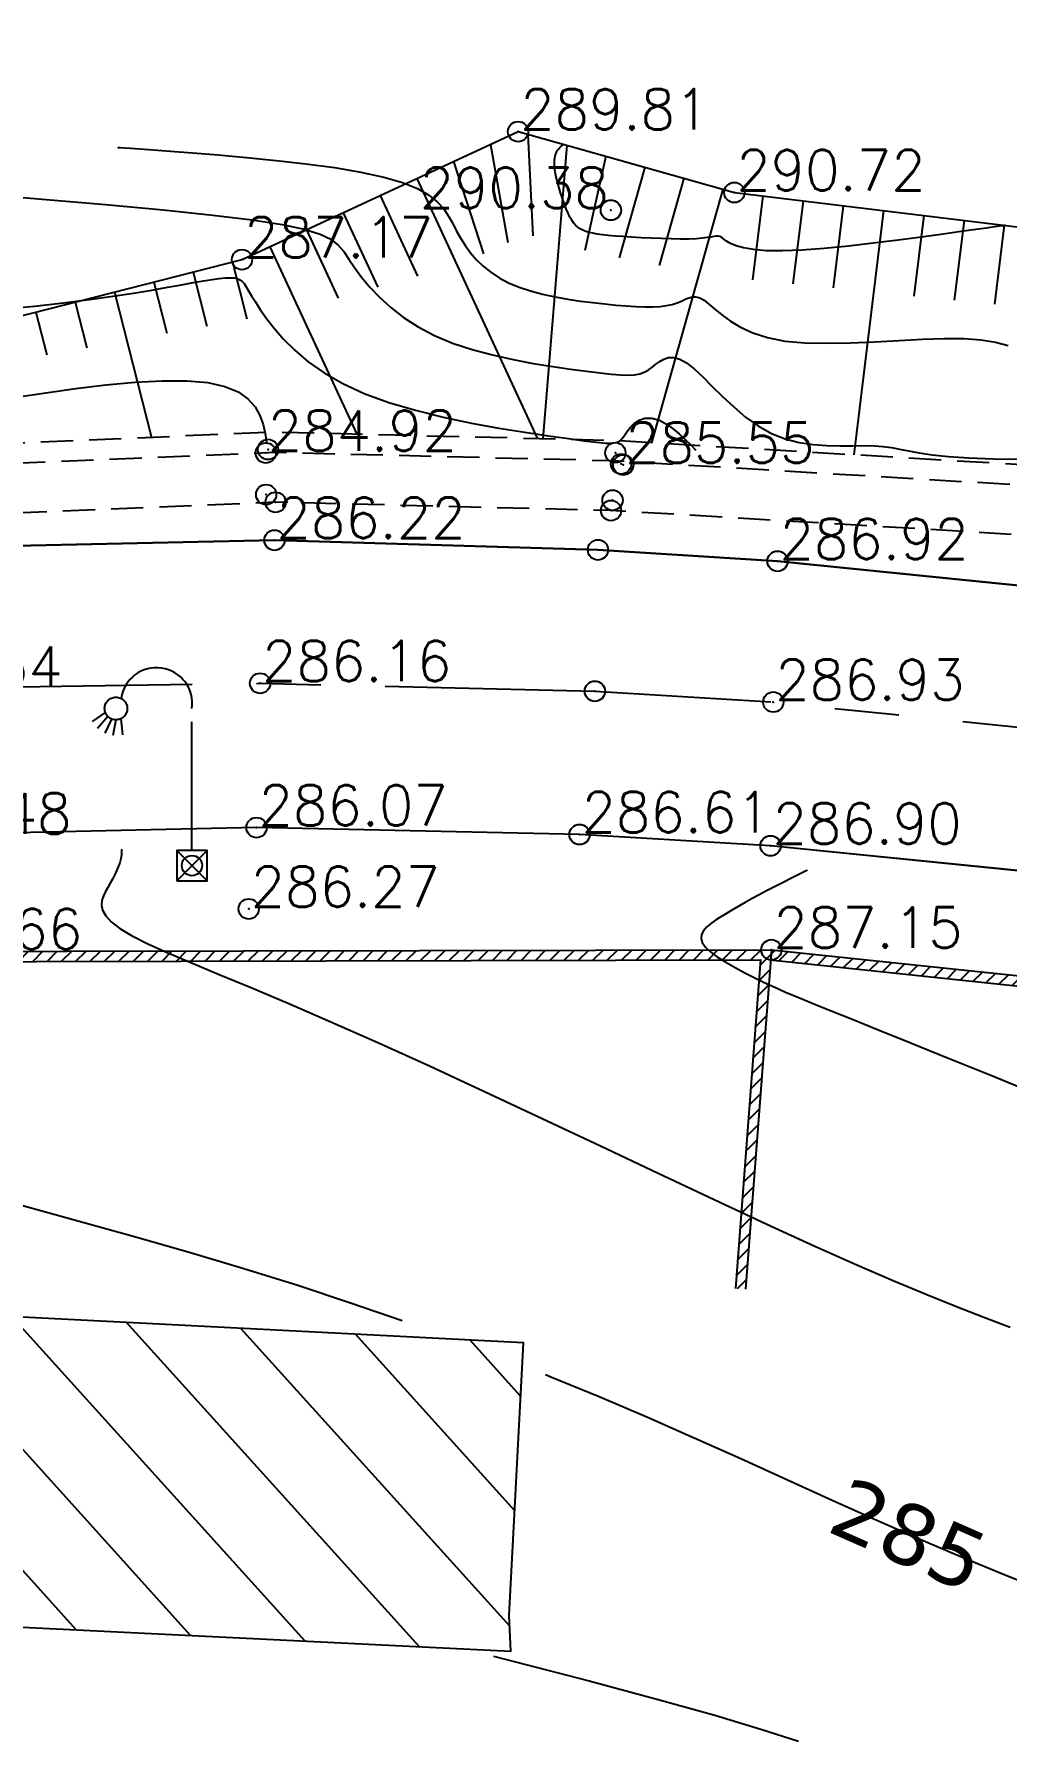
# Model space of a CAD drawing. Header units: millimetres. Extents: x 524954 to 526204, y 9523489 to 9524010.
# Drawn here: x 525711.46 to 525735.44, y 9523790.94 to 9523832.86 of the extents above; entities that cross this region are included whole.
import ezdxf
from ezdxf.enums import TextEntityAlignment as Align

# ---------------------------------------------------------------- set-up
doc = ezdxf.new("R2010")
doc.units = ezdxf.units.MM
doc.header["$PDMODE"] = 32
doc.header["$PDSIZE"] = 0.5
doc.linetypes.add('AXES2', pattern=[28.575, 19.05, -3.175, 3.175, -3.175])
doc.linetypes.add('CACHE2', pattern=[4.7625, 3.175, -1.5875])
for name, color, linetype in [('Axe_Route_Existante', 1, 'AXES2'), ('Bas_Talus', 40, 'CACHE2'), ('Bati', 6, 'Continuous'), ('Bati_H', 1, 'Continuous'), ('Bord_Route_Existante', 6, 'Continuous'), ('Caniveau', 5, 'CACHE2'), ('Cloture', 7, 'Continuous'), ('CN_01_00', 3, 'Continuous'), ('CN_02_00', 4, 'Continuous'), ('CN_05_00', 6, 'Continuous'), ('CN_10_00', 1, 'Continuous'), ('Cotation Courbes de niveau', 7, 'Continuous'), ('Haut_Talus', 30, 'Continuous'), ('Murs', 1, 'Continuous'), ('Réseau_Electrique', 1, 'CACHE2'), ('Talus', 2, 'Continuous'), ('TopoAlt', 3, 'Continuous'), ('TOPOJIS', 7, 'Continuous')]:
    doc.layers.add(name, color=color, linetype=linetype)
doc.layers.add('Bord_Route_Existante_POLY3D', color=6, linetype='Continuous', plot=False)
doc.styles.add('Simplex 1.0', font='Simplex.shx', dxfattribs={"width": 0.99, "height": 1})
doc.styles.add('Verdana 1.0', font='verdana.ttf', dxfattribs={"width": 0.99, "height": 1})
pattern_1 = [(45, (0, 0), (-0.1767766952966, 0.1767766952966), [])]

# ---------------------------------------------------------------- blocks, each defined once
blk = doc.blocks.new('TCPOINT M')
at = {"color": 0}
blk.add_point((0, 0), dxfattribs=at)
at = {"layer": 'TopoAlt', "style": 'Simplex 1.0', "width": 0.99}
blk.add_attdef('ALT', (0.15, 0.15), '', height=1, dxfattribs=at)
blk = doc.blocks.new('l006')
at = {"color": 0, "linetype": 'Continuous'}
for p, q in [((-0.374983, 0.374983), (0.374983, -0.374983)), ((0.374983, 0.374983), (-0.374983, -0.374983))]:
    blk.add_line(p, q, dxfattribs=at)
at = {"color": 0}
for points in [[(-2.13811, 3.780655), (-2.462092, 3.556373)], [(0, 0.374983), (0, 3.874983)], [(-2.076053, 3.680811), (-2.327604, 3.38372)], [(-1.982361, 3.616916), (-2.1506, 3.266515)], [(-1.881771, 3.595557), (-1.952051, 3.211468)], [(-1.751571, 3.624204), (-1.711147, 3.227417)]]:
    blk.add_lwpolyline(points, dxfattribs=at)
at = {"color": 0, "linetype": 'Continuous'}
blk.add_lwpolyline([(-0.374983, -0.374983), (0.374983, -0.374983), (0.374983, 0.374983), (-0.374983, 0.374983)], close=True, dxfattribs=at)
at = {"color": 0}
blk.add_circle((-1.875, 3.874983), 0.279508, dxfattribs=at)
blk.add_arc((-0.875, 3.999983), 0.883883, 351.869898, 171.869898, dxfattribs=at)

msp = doc.modelspace()

# ---------------------------------------------------------------- hatches: boundary and pattern name
at = {"layer": 'Bati_H'}
h = msp.add_hatch(dxfattribs=at)
h.set_pattern_fill('_U', color=256, scale=2, angle=-47.9401, style=0, pattern_type=0)
h.set_pattern_definition([(312.059916818, (0, 0), (1.48488935755, 1.33981476176), [])])
h.paths.add_polyline_path([(525709.722, 9523801.276), (525709.33, 9523793.647), (525723.228, 9523792.96), (525723.187, 9523793.84), (525723.533, 9523800.567)])
at = {"layer": 'Murs'}
h = msp.add_hatch(dxfattribs=at)
h.set_pattern_fill('_U', color=256, scale=0.25, angle=45, style=0, pattern_type=0)
h.set_pattern_definition(pattern_1)
h.paths.add_polyline_path([(525707.935, 9523810.222), (525729.65, 9523810.265), (525729.014, 9523801.893), (525728.765, 9523801.912), (525729.38, 9523810.015), (525707.935, 9523809.972)])
h = msp.add_hatch(dxfattribs=at)
h.set_pattern_fill('_U', color=256, scale=0.25, angle=45, style=0, pattern_type=0)
h.set_pattern_definition(pattern_1)
h.paths.add_polyline_path([(525729.65, 9523810.265), (525740.462, 9523809.125), (525740.003, 9523801.803), (525739.753, 9523801.819), (525740.198, 9523808.902), (525729.624, 9523810.017)])

# ---------------------------------------------------------------- linework, layer by layer
at = {"layer": 'Axe_Route_Existante', "ltscale": 0.5, "flags": 128}
msp.add_lwpolyline([(525586.699, 9523773.004), (525594.438, 9523777.106), (525618.223, 9523789.407), (525625.013, 9523793.73), (525631.595, 9523797.596), (525637.632, 9523800.898), (525652.791, 9523807.42), (525669.106, 9523811.823), (525685.979, 9523814.884), (525693.088, 9523815.654), (525707.454, 9523816.694), (525717.039, 9523816.84), (525725.297, 9523816.644), (525729.698, 9523816.378), (525741.406, 9523815.177), (525741.84, 9523815.117), (525749.699, 9523813.877), (525775.145, 9523809.302), (525803.422, 9523804.201), (525817.048, 9523801.682), (525827.851, 9523799.771), (525839.056, 9523798.429), (525854.65, 9523797.376), (525870.172, 9523796.814), (525884.208, 9523797.02), (525899.003, 9523797.789), (525917.125, 9523799.773), (525932.341, 9523803.156), (525937.747, 9523804.809), (525941.803, 9523806.256), (525947.141, 9523808.768), (525964.848, 9523819.198), (525980.541, 9523832.453), (525991.817, 9523846.401), (526001.896, 9523863.645), (526032.968, 9523917.472), (526051.53, 9523951.634), (526076.259, 9523995.188)], dxfattribs=at)
at = {"layer": 'Bas_Talus', "ltscale": 0.25, "elevation": 307.27, "flags": 128}
msp.add_lwpolyline([(525881.294, 9523804.978), (525871.505, 9523804.728), (525863.683, 9523804.653), (525858.572, 9523804.855), (525852.297, 9523805.12), (525845.832, 9523805.515), (525839.522, 9523805.958), (525832.993, 9523806.76), (525825.298, 9523808.024), (525818.556, 9523809.232), (525811.241, 9523810.519), (525805.915, 9523811.481), (525799.568, 9523812.495), (525787.244, 9523814.667), (525774.113, 9523816.964), (525761.901, 9523819.093), (525751.839, 9523820.843), (525742.068, 9523821.856), (525725.768, 9523822.828), (525717.408, 9523823.033), (525706.723, 9523822.589), (525692.876, 9523821.983), (525687.102, 9523821.151)], dxfattribs=at)
at = {"layer": 'Bati', "flags": 128}
msp.add_lwpolyline([(525709.722, 9523801.276), (525709.33, 9523793.647), (525723.228, 9523792.96), (525723.187, 9523793.84), (525723.533, 9523800.567)], close=True, dxfattribs=at)
at = {"layer": 'Bord_Route_Existante', "flags": 128}
for points in [[(525706.863, 9523820.143), (525717.393, 9523820.37), (525725.373, 9523820.132), (525729.803, 9523819.851), (525742.19, 9523818.603), (525750.344, 9523817.328), (525762.965, 9523815.055), (525776.432, 9523812.608), (525788.363, 9523810.585), (525804.242, 9523807.643), (525817.737, 9523805.134), (525828.397, 9523803.329), (525839.844, 9523801.895), (525847.958, 9523801.382), (525855.218, 9523800.869), (525857.521, 9523800.668), (525861.018, 9523800.588), (525866.911, 9523800.377), (525874.175, 9523800.261), (525875.063, 9523800.284), (525883.995, 9523800.513)], [(525884.152, 9523793.467), (525869.882, 9523793.206), (525856.608, 9523793.696), (525854.234, 9523793.913), (525841.914, 9523794.627), (525838.504, 9523795.053), (525827.467, 9523796.366), (525816.218, 9523798.392), (525803.195, 9523800.73), (525774.527, 9523805.903), (525748.816, 9523810.429), (525741.663, 9523811.609), (525729.63, 9523812.83), (525724.918, 9523813.109), (525716.953, 9523813.279), (525707.671, 9523813.078)]]:
    msp.add_lwpolyline(points, dxfattribs=at)
at = {"layer": 'Bord_Route_Existante_POLY3D'}
for points in [[(525801.089, 9523808.3, 290.72), (525788.363, 9523810.585, 290.05), (525776.432, 9523812.608, 289.47), (525775.689, 9523812.811, 289.37), (525762.965, 9523815.055, 288.69), (525750.344, 9523817.328, 288.04), (525742.196, 9523818.629, 287.61), (525742.19, 9523818.603, 287.58), (525729.803, 9523819.851, 286.92), (525725.373, 9523820.132, 286.69), (525717.393, 9523820.37, 286.22), (525706.863, 9523820.143, 285.56)], [(525884.152, 9523793.467, 296.28), (525869.882, 9523793.206, 295.29), (525856.608, 9523793.696, 294.37), (525854.234, 9523793.913, 294.25), (525841.914, 9523794.627, 293.41), (525838.504, 9523795.053, 293.2), (525827.467, 9523796.366, 292.48), (525816.218, 9523798.392, 291.82), (525803.195, 9523800.73, 291.12), (525774.527, 9523805.903, 289.5), (525748.816, 9523810.429, 287.94), (525741.663, 9523811.609, 287.54), (525740.831, 9523811.708, 287.51), (525729.63, 9523812.83, 286.9), (525724.918, 9523813.109, 286.61), (525716.953, 9523813.279, 286.07), (525707.671, 9523813.078, 285.48)]]:
    msp.add_polyline3d(points, dxfattribs=at)
at = {"layer": 'Caniveau', "ltscale": 0.25, "elevation": 307.27, "flags": 128}
for points in [[(526001.693, 9523876.706), (525992.67, 9523862.583), (525988.317, 9523856.056), (525986.483, 9523853.58), (525979.846, 9523844.667), (525972.556, 9523835.757), (525965.764, 9523828.474), (525959.142, 9523822.599), (525952.525, 9523818.152), (525945.24, 9523814.478), (525937.422, 9523811.365), (525929.415, 9523808.87), (525922.977, 9523807.359), (525911.343, 9523805.517), (525900.219, 9523804.772), (525883.548, 9523804.534), (525871.514, 9523804.226), (525863.676, 9523804.152), (525858.551, 9523804.354), (525852.271, 9523804.619), (525845.799, 9523805.015), (525839.474, 9523805.458), (525832.921, 9523806.263), (525825.213, 9523807.529), (525818.468, 9523808.739), (525811.153, 9523810.025), (525805.831, 9523810.986), (525799.485, 9523812), (525787.157, 9523814.173), (525774.027, 9523816.47), (525761.815, 9523818.599), (525751.77, 9523820.346), (525742.028, 9523821.356), (525725.747, 9523822.327), (525717.412, 9523822.531), (525706.745, 9523822.088), (525692.923, 9523821.483), (525685.51, 9523820.415), (525667.69, 9523817.467), (525650.531, 9523812.577), (525633.827, 9523805.677), (525628.951, 9523803.575)], [(526002.725, 9523876.046), (525993.696, 9523861.913), (525989.319, 9523855.351), (525987.467, 9523852.849), (525980.812, 9523843.913), (525973.479, 9523834.951), (525966.621, 9523827.596), (525959.894, 9523821.628), (525953.145, 9523817.092), (525945.744, 9523813.359), (525937.832, 9523810.209), (525929.738, 9523807.687), (525923.213, 9523806.156), (525911.48, 9523804.298), (525900.269, 9523803.548), (525883.572, 9523803.309), (525871.536, 9523803.001), (525863.657, 9523802.926), (525858.501, 9523803.129), (525852.208, 9523803.396), (525845.719, 9523803.793), (525839.356, 9523804.238), (525832.747, 9523805.05), (525825.006, 9523806.322), (525818.254, 9523807.532), (525810.938, 9523808.819), (525805.625, 9523809.779), (525799.282, 9523810.792), (525786.945, 9523812.967), (525773.816, 9523815.263), (525761.605, 9523817.392), (525751.602, 9523819.132), (525741.928, 9523820.134), (525725.695, 9523821.102), (525717.422, 9523821.306), (525706.806, 9523820.864), (525693.255, 9523820.056), (525685.68, 9523819.201), (525667.959, 9523816.269), (525650.934, 9523811.417), (525634.345, 9523804.565), (525630.007, 9523801.744)]]:
    msp.add_lwpolyline(points, dxfattribs=at)
at = {"layer": 'Cloture', "flags": 128}
for points in [[(525707.935, 9523810.222), (525729.65, 9523810.265), (525729.014, 9523801.893)], [(525707.935, 9523809.972), (525729.38, 9523810.015), (525728.765, 9523801.912)], [(525729.624, 9523810.017), (525740.198, 9523808.902), (525739.753, 9523801.819)], [(525729.65, 9523810.265), (525740.462, 9523809.125), (525740.003, 9523801.803)]]:
    msp.add_lwpolyline(points, dxfattribs=at)
at = {"layer": 'CN_01_00', "flags": 128}
for points, elevation in [([(525713.529, 9523830.065), (525713.531, 9523830.064), (525713.549, 9523830.063), (525713.597, 9523830.059), (525713.691, 9523830.052), (525713.846, 9523830.041), (525714.076, 9523830.024), (525714.398, 9523830), (525714.827, 9523829.968), (525715.369, 9523829.926), (525716.004, 9523829.876), (525716.701, 9523829.815), (525717.432, 9523829.742), (525718.166, 9523829.658), (525718.874, 9523829.562), (525719.527, 9523829.453), (525720.095, 9523829.33), (525720.556, 9523829.194), (525720.919, 9523829.045), (525721.198, 9523828.886), (525721.409, 9523828.718), (525721.568, 9523828.543), (525721.69, 9523828.363), (525721.791, 9523828.181), (525721.886, 9523827.997), (525721.988, 9523827.814), (525722.103, 9523827.634), (525722.232, 9523827.459), (525722.377, 9523827.29), (525722.542, 9523827.13), (525722.727, 9523826.98), (525722.935, 9523826.842), (525723.169, 9523826.719), (525723.429, 9523826.612), (525723.711, 9523826.52), (525724.009, 9523826.441), (525724.317, 9523826.374), (525724.63, 9523826.318), (525724.942, 9523826.271), (525725.247, 9523826.232), (525725.539, 9523826.2), (525725.814, 9523826.172), (525726.071, 9523826.151), (525726.308, 9523826.136), (525726.526, 9523826.128), (525726.726, 9523826.129), (525726.906, 9523826.138), (525727.066, 9523826.157), (525727.206, 9523826.187), (525727.328, 9523826.227), (525727.434, 9523826.272), (525727.528, 9523826.316), (525727.616, 9523826.352), (525727.702, 9523826.374), (525727.79, 9523826.376), (525727.885, 9523826.35), (525727.99, 9523826.292), (525728.112, 9523826.197), (525728.256, 9523826.072), (525728.429, 9523825.929), (525728.639, 9523825.776), (525728.892, 9523825.626), (525729.196, 9523825.487), (525729.557, 9523825.37), (525729.983, 9523825.285), (525730.477, 9523825.24), (525731.024, 9523825.228), (525731.606, 9523825.24), (525732.205, 9523825.267), (525732.803, 9523825.3), (525733.381, 9523825.33), (525733.922, 9523825.347), (525734.407, 9523825.343), (525734.824, 9523825.31), (525735.181, 9523825.253), (525735.494, 9523825.177)], 289), ([(525710.672, 9523826.072), (525711.471, 9523826.148), (525712.191, 9523826.227), (525712.835, 9523826.308), (525713.409, 9523826.389), (525713.917, 9523826.468), (525714.365, 9523826.543), (525714.757, 9523826.612), (525715.098, 9523826.673), (525715.392, 9523826.726), (525715.643, 9523826.769), (525715.856, 9523826.803), (525716.034, 9523826.827), (525716.181, 9523826.841), (525716.301, 9523826.845), (525716.398, 9523826.84), (525716.476, 9523826.824), (525716.54, 9523826.797), (525716.594, 9523826.757), (525716.644, 9523826.701), (525716.696, 9523826.625), (525716.757, 9523826.526), (525716.831, 9523826.401), (525716.926, 9523826.248), (525717.045, 9523826.063), (525717.196, 9523825.844), (525717.384, 9523825.598), (525717.615, 9523825.332), (525717.894, 9523825.055), (525718.227, 9523824.775), (525718.621, 9523824.498), (525719.08, 9523824.233), (525719.61, 9523823.988), (525720.213, 9523823.769), (525720.869, 9523823.576), (525721.557, 9523823.408), (525722.252, 9523823.262), (525722.931, 9523823.138), (525723.572, 9523823.034), (525724.151, 9523822.948), (525724.645, 9523822.879), (525725.037, 9523822.826), (525725.336, 9523822.788), (525725.557, 9523822.768), (525725.715, 9523822.765), (525725.825, 9523822.78), (525725.902, 9523822.815), (525725.961, 9523822.871), (525726.018, 9523822.947), (525726.085, 9523823.043), (525726.167, 9523823.148), (525726.267, 9523823.247), (525726.387, 9523823.328), (525726.53, 9523823.378), (525726.698, 9523823.382), (525726.894, 9523823.328), (525727.121, 9523823.201), (525727.38, 9523822.995), (525727.662, 9523822.722), (525727.784, 9523822.59)], 287), ([(525730.537, 9523812.228), (525730.523, 9523812.221), (525730.328, 9523812.121), (525730.127, 9523812.021), (525729.924, 9523811.92), (525729.726, 9523811.82), (525729.534, 9523811.721), (525729.35, 9523811.624), (525729.175, 9523811.528), (525729.006, 9523811.434), (525728.846, 9523811.342), (525728.692, 9523811.252), (525728.545, 9523811.164), (525728.405, 9523811.077), (525728.273, 9523810.992), (525728.153, 9523810.908), (525728.052, 9523810.823), (525727.974, 9523810.736), (525727.927, 9523810.645), (525727.916, 9523810.548), (525727.946, 9523810.445), (525728.024, 9523810.333), (525728.153, 9523810.213), (525728.325, 9523810.086), (525728.529, 9523809.956), (525728.755, 9523809.826), (525728.992, 9523809.7), (525729.229, 9523809.58), (525729.457, 9523809.47), (525729.663, 9523809.374), (525729.844, 9523809.291), (525730.017, 9523809.215), (525730.208, 9523809.134), (525730.44, 9523809.039), (525730.738, 9523808.919), (525731.127, 9523808.762), (525731.629, 9523808.56), (525732.27, 9523808.301), (525733.065, 9523807.98), (525733.993, 9523807.603), (525735.024, 9523807.185), (525736.127, 9523806.736)], 287)]:
    msp.add_lwpolyline(points, dxfattribs=dict(at, elevation=elevation))
at = {"layer": 'CN_02_00', "flags": 128}
for points, elevation in [([(525710.041, 9523828.923), (525711.665, 9523828.788), (525713.223, 9523828.652), (525714.647, 9523828.518), (525715.871, 9523828.39), (525716.843, 9523828.271), (525717.584, 9523828.156), (525718.13, 9523828.042), (525718.518, 9523827.923), (525718.785, 9523827.795), (525718.967, 9523827.652), (525719.102, 9523827.491), (525719.226, 9523827.307), (525719.37, 9523827.096), (525719.543, 9523826.864), (525719.748, 9523826.617), (525719.987, 9523826.364), (525720.263, 9523826.11), (525720.579, 9523825.864), (525720.937, 9523825.631), (525721.339, 9523825.42), (525721.787, 9523825.235), (525722.269, 9523825.076), (525722.771, 9523824.941), (525723.278, 9523824.827), (525723.778, 9523824.732), (525724.256, 9523824.654), (525724.699, 9523824.59), (525725.092, 9523824.539), (525725.426, 9523824.499), (525725.703, 9523824.469), (525725.932, 9523824.452), (525726.121, 9523824.446), (525726.275, 9523824.454), (525726.404, 9523824.477), (525726.514, 9523824.514), (525726.612, 9523824.567), (525726.706, 9523824.635), (525726.8, 9523824.71), (525726.898, 9523824.782), (525727.002, 9523824.84), (525727.116, 9523824.876), (525727.244, 9523824.879), (525727.389, 9523824.839), (525727.556, 9523824.747), (525727.746, 9523824.596), (525727.959, 9523824.397), (525728.194, 9523824.164), (525728.449, 9523823.913), (525728.724, 9523823.657), (525729.016, 9523823.41), (525729.325, 9523823.189), (525729.65, 9523823.006), (525729.988, 9523822.872), (525730.333, 9523822.783), (525730.679, 9523822.73), (525731.019, 9523822.705), (525731.347, 9523822.698), (525731.657, 9523822.701), (525731.941, 9523822.705), (525732.194, 9523822.702), (525732.412, 9523822.685), (525732.612, 9523822.656), (525732.812, 9523822.617), (525733.033, 9523822.572), (525733.295, 9523822.525), (525733.616, 9523822.48), (525734.017, 9523822.438), (525734.517, 9523822.405), (525735.129, 9523822.382), (525735.83, 9523822.367)], 288), ([(525711.026, 9523823.899), (525711.752, 9523824.01), (525712.497, 9523824.113), (525713.238, 9523824.202), (525713.955, 9523824.268), (525714.627, 9523824.305), (525715.234, 9523824.304), (525715.754, 9523824.259), (525716.172, 9523824.165), (525716.497, 9523824.027), (525716.74, 9523823.856), (525716.915, 9523823.658), (525717.035, 9523823.444), (525717.113, 9523823.221), (525717.162, 9523823), (525717.196, 9523822.787)], 286), ([(525713.626, 9523812.744), (525713.625, 9523812.726), (525713.618, 9523812.616), (525713.603, 9523812.512), (525713.578, 9523812.411), (525713.542, 9523812.31), (525713.499, 9523812.21), (525713.449, 9523812.11), (525713.395, 9523812.009), (525713.339, 9523811.908), (525713.282, 9523811.805), (525713.226, 9523811.7), (525713.175, 9523811.593), (525713.138, 9523811.482), (525713.127, 9523811.364), (525713.155, 9523811.239), (525713.231, 9523811.103), (525713.368, 9523810.956), (525713.578, 9523810.794), (525713.871, 9523810.617), (525714.258, 9523810.421), (525714.745, 9523810.2), (525715.334, 9523809.948), (525716.029, 9523809.658), (525716.834, 9523809.323), (525717.752, 9523808.936), (525718.787, 9523808.49), (525719.942, 9523807.979), (525721.215, 9523807.401), (525722.578, 9523806.769), (525723.996, 9523806.104), (525725.436, 9523805.426), (525726.862, 9523804.752), (525728.241, 9523804.103), (525729.538, 9523803.497), (525730.719, 9523802.955), (525731.76, 9523802.49), (525732.674, 9523802.095), (525733.485, 9523801.757), (525734.217, 9523801.463), (525734.893, 9523801.2), (525735.537, 9523800.955)], 286), ([(525722.798, 9523792.837), (525723.081, 9523792.765), (525725.153, 9523792.229), (525726.862, 9523791.771), (525728.258, 9523791.378), (525729.393, 9523791.039), (525730.318, 9523790.742)], 284)]:
    msp.add_lwpolyline(points, dxfattribs=dict(at, elevation=elevation))
at = {"layer": 'CN_05_00', "elevation": 285, "flags": 128}
for points in [[(525711.006, 9523804.007), (525712.426, 9523803.613), (525713.854, 9523803.216), (525715.265, 9523802.815), (525716.638, 9523802.405), (525717.972, 9523801.987), (525719.273, 9523801.558), (525720.543, 9523801.12)], [(525724.079, 9523799.785), (525724.212, 9523799.732), (525725.401, 9523799.243), (525726.578, 9523798.74), (525727.744, 9523798.227), (525728.896, 9523797.711), (525730.033, 9523797.196), (525731.153, 9523796.688), (525732.255, 9523796.192), (525733.337, 9523795.715), (525734.397, 9523795.26), (525735.432, 9523794.834), (525736.437, 9523794.437)]]:
    msp.add_lwpolyline(points, dxfattribs=at)
at = {"layer": 'CN_10_00', "elevation": 290, "flags": 128}
msp.add_lwpolyline([(525735.415, 9523828.137), (525735.413, 9523828.137), (525735.398, 9523828.135), (525735.358, 9523828.129), (525735.28, 9523828.118), (525735.152, 9523828.1), (525734.96, 9523828.073), (525734.692, 9523828.035), (525734.336, 9523827.985), (525733.885, 9523827.922), (525733.356, 9523827.849), (525732.775, 9523827.773), (525732.165, 9523827.698), (525731.551, 9523827.628), (525730.956, 9523827.57), (525730.405, 9523827.529), (525729.921, 9523827.509), (525729.524, 9523827.513), (525729.209, 9523827.539), (525728.964, 9523827.581), (525728.779, 9523827.633), (525728.643, 9523827.69), (525728.546, 9523827.746), (525728.477, 9523827.797), (525728.425, 9523827.837), (525728.38, 9523827.861), (525728.336, 9523827.872), (525728.288, 9523827.872), (525728.231, 9523827.864), (525728.159, 9523827.851), (525728.067, 9523827.835), (525727.949, 9523827.82), (525727.8, 9523827.807), (525727.618, 9523827.801), (525727.407, 9523827.8), (525727.176, 9523827.803), (525726.932, 9523827.81), (525726.684, 9523827.82), (525726.438, 9523827.832), (525726.203, 9523827.846), (525725.987, 9523827.86), (525725.795, 9523827.874), (525725.628, 9523827.889), (525725.482, 9523827.905), (525725.356, 9523827.922), (525725.247, 9523827.942), (525725.152, 9523827.964), (525725.07, 9523827.99), (525724.998, 9523828.019), (525724.933, 9523828.053), (525724.875, 9523828.094), (525724.822, 9523828.141), (525724.773, 9523828.198), (525724.727, 9523828.265), (525724.682, 9523828.343), (525724.637, 9523828.435), (525724.591, 9523828.542), (525724.544, 9523828.664), (525724.495, 9523828.798), (525724.449, 9523828.94), (525724.405, 9523829.086), (525724.367, 9523829.231), (525724.335, 9523829.371), (525724.313, 9523829.503), (525724.3, 9523829.621), (525724.3, 9523829.723), (525724.31, 9523829.81), (525724.328, 9523829.882), (525724.352, 9523829.941), (525724.379, 9523829.99), (525724.408, 9523830.028), (525724.435, 9523830.059), (525724.459, 9523830.082), (525724.479, 9523830.1), (525724.493, 9523830.114), (525724.504, 9523830.124), (525724.511, 9523830.131), (525724.515, 9523830.135), (525724.517, 9523830.137), (525724.518, 9523830.137), (525724.518, 9523830.138)], dxfattribs=at)
at = {"layer": 'Haut_Talus', "flags": 128}
msp.add_lwpolyline([(525685.716, 9523824.916), (525696.191, 9523824.896), (525705.373, 9523824.438), (525716.594, 9523827.293), (525723.404, 9523830.451), (525728.737, 9523828.949), (525737.27, 9523827.911), (525739.501, 9523826.7), (525750.138, 9523826.495), (525757.138, 9523823.986), (525781.586, 9523818.453), (525805.182, 9523815.671), (525819.959, 9523815.97), (525836.994, 9523810.609), (525836.994, 9523810.609), (525869.507, 9523808.355), (525882.184, 9523807.686)], dxfattribs=at)
at = {"layer": 'Talus'}
for p, q in [((525722.721, 9523830.134), (525723.151, 9523827.713, 102.423)), ((525723.641, 9523830.384), (525723.765, 9523827.88, 102.423)), ((525724.604, 9523830.113), (525724.011, 9523822.871, 307.27)), ((525725.567, 9523829.842), (525725.048, 9523827.518, 102.423)), ((525721.813, 9523829.713), (525722.546, 9523827.433, 102.423)), ((525726.529, 9523829.571), (525725.899, 9523827.333, 102.423)), ((525727.492, 9523829.3), (525726.884, 9523827.144, 102.423)), ((525720.906, 9523829.293), (525723.882, 9523822.874, 307.27)), ((525728.454, 9523829.029), (525726.693, 9523822.773, 307.27)), ((525719.999, 9523828.872), (525720.922, 9523826.882, 102.423)), ((525729.438, 9523828.864), (525729.186, 9523826.794, 102.423)), ((525730.431, 9523828.743), (525730.181, 9523826.694, 102.423)), ((525731.424, 9523828.623), (525731.177, 9523826.593, 102.423)), ((525732.416, 9523828.502), (525731.683, 9523822.475, 307.27)), ((525719.092, 9523828.451), (525719.945, 9523826.611, 102.423)), ((525733.409, 9523828.381), (525733.167, 9523826.392, 102.423)), ((525734.402, 9523828.26), (525734.162, 9523826.292, 102.423)), ((525735.394, 9523828.139), (525735.157, 9523826.192, 102.423)), ((525718.185, 9523828.031), (525718.969, 9523826.339, 102.423)), ((525716.355, 9523827.233), (525716.711, 9523825.833, 102.423)), ((525717.277, 9523827.61), (525719.422, 9523822.984, 307.27)), ((525715.386, 9523826.986), (525715.724, 9523825.654, 102.423)), ((525713.447, 9523826.493), (525714.36, 9523822.906, 307.27)), ((525714.417, 9523826.739), (525714.738, 9523825.476, 102.423)), ((525711.509, 9523826), (525711.779, 9523824.94, 102.423)), ((525712.478, 9523826.246), (525712.765, 9523825.119, 102.423))]:
    msp.add_line(p, q, dxfattribs=at)

# ---------------------------------------------------------------- block references
at = {"layer": 'Réseau_Electrique'}
msp.add_blockref('l006', (525715.359, 9523812.342), dxfattribs=at)
at = {"layer": 'TOPOJIS'}
ref = msp.add_blockref('TCPOINT M', (525723.404, 9523830.451, 289.81), dxfattribs=at)
ref.add_attrib('ALT', '289.81', (525723.454, 9523830.501, 289.81), dxfattribs={"layer": 'TopoAlt', "height": 1, "style": 'Simplex 1.0', "width": 0.99})
ref = msp.add_blockref('TCPOINT M', (525728.737, 9523828.949, 290.72), dxfattribs=at)
ref.add_attrib('ALT', '290.72', (525728.787, 9523828.999, 290.72), dxfattribs={"layer": 'TopoAlt', "height": 1, "style": 'Simplex 1.0', "width": 0.99})
ref = msp.add_blockref('TCPOINT M', (525725.693, 9523828.513, 290.38), dxfattribs=at)
ref.add_attrib('ALT', '290.38', dxfattribs={"layer": 'TopoAlt', "height": 1, "style": 'Simplex 1.0', "width": 0.99}).set_placement((525725.643, 9523828.563, 290.38), align=Align.RIGHT)
ref = msp.add_blockref('TCPOINT M', (525716.594, 9523827.293, 287.17), dxfattribs=at)
ref.add_attrib('ALT', '287.17', (525716.644, 9523827.343, 287.17), dxfattribs={"layer": 'TopoAlt', "height": 1, "style": 'Simplex 1.0', "width": 0.99})
ref = msp.add_blockref('TCPOINT M', (525717.179, 9523822.523, 284.92), dxfattribs=at)
ref.add_attrib('ALT', '284.92', (525717.229, 9523822.573, 284.92), dxfattribs={"layer": 'TopoAlt', "height": 1, "style": 'Simplex 1.0', "width": 0.99})
ref = msp.add_blockref('TCPOINT M', (525725.997, 9523822.228, 285.55), dxfattribs=at)
ref.add_attrib('ALT', '285.55', (525726.047, 9523822.278, 285.55), dxfattribs={"layer": 'TopoAlt', "height": 1, "style": 'Simplex 1.0', "width": 0.99})
for p in [(525717.235, 9523822.61, 286.24), (525725.802, 9523822.529, 286.89), (525725.944, 9523822.251, 285.56), (525717.189, 9523821.494, 284.91), (525717.422, 9523821.306, 286.25), (525725.695, 9523821.102, 286.65), (525725.733, 9523821.357, 285.54), (525725.373, 9523820.132, 286.69), (525725.297, 9523816.644, 286.68), (525715.359, 9523812.342, 286.14)]:
    msp.add_blockref('TCPOINT M', p, dxfattribs=at)
ref = msp.add_blockref('TCPOINT M', (525717.393, 9523820.37, 286.22), dxfattribs=at)
ref.add_attrib('ALT', '286.22', (525717.443, 9523820.42, 286.22), dxfattribs={"layer": 'TopoAlt', "height": 1, "style": 'Simplex 1.0', "width": 0.99})
ref = msp.add_blockref('TCPOINT M', (525729.803, 9523819.851, 286.92), dxfattribs=at)
ref.add_attrib('ALT', '286.92', (525729.853, 9523819.901, 286.92), dxfattribs={"layer": 'TopoAlt', "height": 1, "style": 'Simplex 1.0', "width": 0.99})
ref = msp.add_blockref('TCPOINT M', (525707.454, 9523816.694, 285.54), dxfattribs=at)
ref.add_attrib('ALT', '285.54', (525707.504, 9523816.744, 285.54), dxfattribs={"layer": 'TopoAlt', "height": 1, "style": 'Simplex 1.0', "width": 0.99})
ref = msp.add_blockref('TCPOINT M', (525717.039, 9523816.84, 286.16), dxfattribs=at)
ref.add_attrib('ALT', '286.16', (525717.089, 9523816.89, 286.16), dxfattribs={"layer": 'TopoAlt', "height": 1, "style": 'Simplex 1.0', "width": 0.99})
ref = msp.add_blockref('TCPOINT M', (525729.698, 9523816.378, 286.93), dxfattribs=at)
ref.add_attrib('ALT', '286.93', (525729.748, 9523816.428, 286.93), dxfattribs={"layer": 'TopoAlt', "height": 1, "style": 'Simplex 1.0', "width": 0.99})
ref = msp.add_blockref('TCPOINT M', (525716.953, 9523813.279, 286.07), dxfattribs=at)
ref.add_attrib('ALT', '286.07', (525717.003, 9523813.329, 286.07), dxfattribs={"layer": 'TopoAlt', "height": 1, "style": 'Simplex 1.0', "width": 0.99})
ref = msp.add_blockref('TCPOINT M', (525707.671, 9523813.078, 285.48), dxfattribs=at)
ref.add_attrib('ALT', '285.48', (525707.721, 9523813.128, 285.48), dxfattribs={"layer": 'TopoAlt', "height": 1, "style": 'Simplex 1.0', "width": 0.99})
ref = msp.add_blockref('TCPOINT M', (525724.918, 9523813.109, 286.61), dxfattribs=at)
ref.add_attrib('ALT', '286.61', (525724.968, 9523813.159, 286.61), dxfattribs={"layer": 'TopoAlt', "height": 1, "style": 'Simplex 1.0', "width": 0.99})
ref = msp.add_blockref('TCPOINT M', (525729.63, 9523812.83, 286.9), dxfattribs=at)
ref.add_attrib('ALT', '286.90', (525729.68, 9523812.88, 286.9), dxfattribs={"layer": 'TopoAlt', "height": 1, "style": 'Simplex 1.0', "width": 0.99})
ref = msp.add_blockref('TCPOINT M', (525716.759, 9523811.272, 286.27), dxfattribs=at)
ref.add_attrib('ALT', '286.27', (525716.809, 9523811.322, 286.27), dxfattribs={"layer": 'TopoAlt', "height": 1, "style": 'Simplex 1.0', "width": 0.99})
ref = msp.add_blockref('TCPOINT M', (525707.935, 9523810.222, 285.66), dxfattribs=at)
ref.add_attrib('ALT', '285.66', (525707.985, 9523810.272, 285.66), dxfattribs={"layer": 'TopoAlt', "height": 1, "style": 'Simplex 1.0', "width": 0.99})
ref = msp.add_blockref('TCPOINT M', (525729.65, 9523810.265, 287.15), dxfattribs=at)
ref.add_attrib('ALT', '287.15', (525729.7, 9523810.315, 287.15), dxfattribs={"layer": 'TopoAlt', "height": 1, "style": 'Simplex 1.0', "width": 0.99})

# ---------------------------------------------------------------- texts
at = {"layer": 'Cotation Courbes de niveau', "style": 'Verdana 1.0', "width": 0.99}
msp.add_text('285', height=1.5, rotation=336.1791, dxfattribs=at).set_placement((525733.052, 9523795.84, 285), align=Align.MIDDLE_CENTER)

doc.saveas('drawing.dxf')
